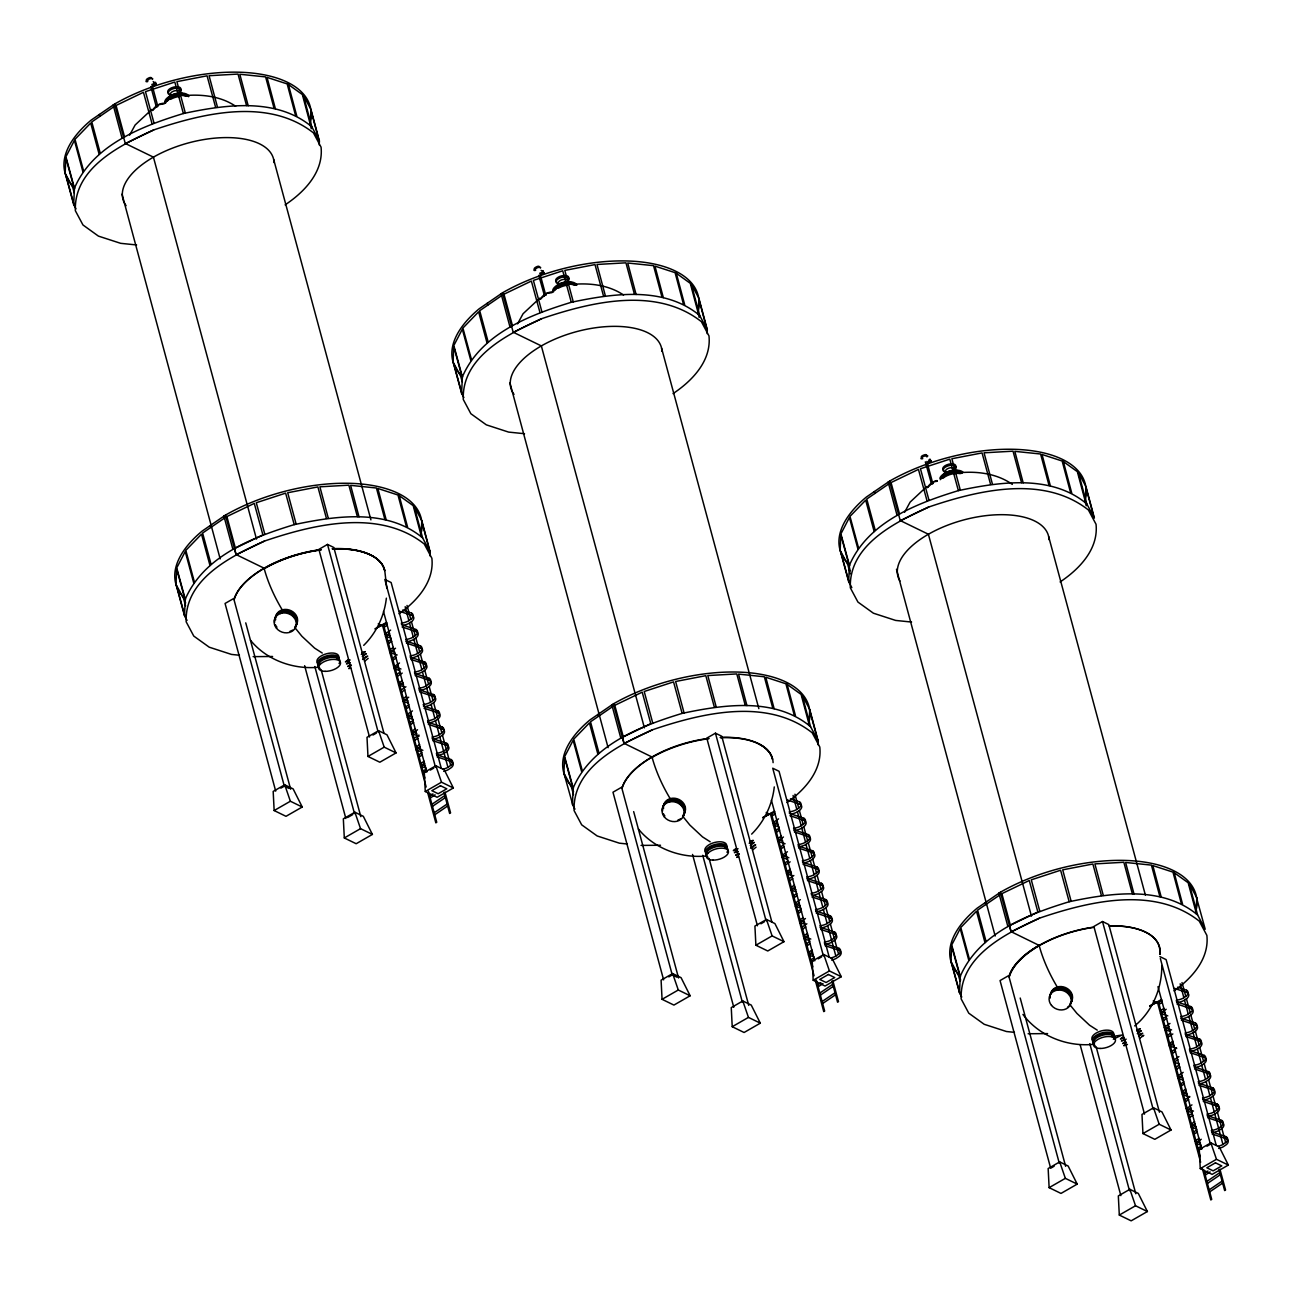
<?xml version="1.0" encoding="UTF-8"?>
<svg xmlns="http://www.w3.org/2000/svg" width="1293" height="1293" viewBox="0 0 1293 1293"><rect width="100%" height="100%" fill="white"/><g stroke="black" fill="none" stroke-linecap="round" stroke-linejoin="round"><path stroke-width="1.5" d="M75.98 208.852L73.685 204.553L74.444 188.132L65.911 156.776L74.412 140.404L82.914 171.807M156.582 107.044L157.843 106.446L151.879 84.368M187.049 620.414L184.511 615.662L185.255 599.225L176.737 567.886L185.222 551.513L193.724 582.901M319.226 144.864L319.403 141.018L310.983 109.566L310.272 124.952L311.274 128.653M421.098 536.062L421.809 520.659L430.213 552.127L430.052 555.958M463.896 397.597L461.601 393.314L462.361 376.877L453.827 345.538L462.328 329.165L470.83 360.569M544.498 295.806L538.761 275.361M545.759 295.305L539.795 273.114M581.64 771.662L573.138 740.275L564.653 756.647L573.171 787.987L572.427 804.424L574.965 809.176M707.142 333.61L707.319 329.78L698.899 298.311L698.204 313.714L699.19 317.399M809.014 724.807L809.725 709.421L818.146 740.889L817.968 744.72M851.845 587.62L848.677 581.656L849.42 565.235L840.903 533.88L849.404 517.507L857.889 548.911M931.574 484.148L925.335 461.86M932.819 483.647L926.871 461.472M961.782 997.048L959.487 992.765L960.246 976.328L951.713 944.989L960.214 928.616L968.716 960.004M1161.793 965.515C1162.003 988.208 1152.483 1011.482 1134.672 1025.899M1196.073 913.149L1196.785 897.762M386.365 598.158C384.441 615.743 376.36 632.956 363.721 645.352M774.281 786.92C772.357 804.505 764.276 821.701 751.637 834.114M348.237 662.856L349.708 662.663M349.514 665.362L351.001 665.168M736.153 851.618L737.624 851.424M737.43 854.123L738.917 853.93M74.444 188.132C93.064 144.978 141.422 126.342 183.38 113.525C225.241 104.685 276.266 97.169 311.791 126.762L319.403 141.018M185.255 599.225C203.89 556.071 252.248 537.435 294.206 524.635C336.051 515.794 387.076 508.278 422.601 537.856L430.213 552.127M462.361 376.877C480.98 333.723 529.338 315.104 571.296 302.287C613.157 293.446 664.182 285.931 699.707 315.524L707.319 329.78M544.224 295.499L545.759 295.192M573.171 787.987C591.806 744.833 640.164 726.197 682.122 713.397C723.967 704.54 774.992 697.04 810.533 726.618L818.146 740.889M849.42 565.235C868.056 522.081 916.414 503.446 958.372 490.629C1000.216 481.788 1051.241 474.272 1086.783 503.866L1094.395 518.121L1085.975 486.669L1085.263 502.056L1086.249 505.757M931.299 483.841L932.819 483.55M960.246 976.328C978.866 933.174 1027.224 914.539 1069.182 901.738C1111.043 892.897 1162.068 885.382 1197.593 914.959L1205.205 929.231L1196.3 896.841L1189.172 883.491L1197.593 914.959M129.623 135.118L135.151 124.985L151.847 109.388M517.539 323.88L523.067 313.746L539.763 298.15M904.615 512.222L910.143 502.088L926.839 486.491M151.265 78.275C151.766 75.35 142.456 81.233 148.226 79.859M539.181 267.037C539.682 264.111 530.372 269.995 536.142 268.621M925.836 455.718C928.471 452.809 918.741 456.445 921.957 457.237M347.801 660.287L347.122 661.014L350.144 659.98M347.3 663.083L346.476 663.956L350.128 662.711M349.611 667.738L348.787 668.626L350.662 668.109M735.717 849.048L735.038 849.776L738.061 848.741M735.216 851.845L734.392 852.717L738.044 851.473M750.877 841.969L751.556 841.242L750.021 841.662M737.527 856.499L736.719 857.388L738.578 856.871M1122.777 1037.39L1122.114 1038.117L1123.649 1037.697M1122.276 1040.186L1121.467 1041.059L1125.12 1039.814M1125.12 1041.964L1124.441 1042.691L1125.977 1042.271M1139.618 1031.879L1137.872 1033.123M1185.616 1035.16A10.57 5.059 -15.1 0 0 1192.453 1033.123L1195.863 1030.796A10.57 5.059 -15.1 0 0 1196.025 1025.139L1195.443 1022.989L1180.848 1018.108M309.722 124.112A126.989 60.787 -15.1 0 0 251.86 73.022A126.989 60.787 -15.1 0 0 114.641 104.006L91.27 120.039A126.989 60.787 -15.1 0 0 74.768 188.115M113.622 106.931L91.787 121.93L100.272 153.301M285.123 204.844C304.34 192.075 323.638 171.985 321.068 147.176L313.456 132.904C268.378 97.395 203.308 113.105 153.722 129.93C120.265 145.091 73.846 167.848 75.35 210.711L82.962 224.966L98.413 236.102L120.669 243.326L136.605 244.959M697.638 312.874A126.989 60.787 -15.1 0 0 639.776 261.784A126.989 60.787 -15.1 0 0 502.557 292.768L479.186 308.785A126.989 60.787 -15.1 0 0 462.668 376.861M501.539 295.693L479.703 310.692L488.188 342.063M420.532 535.221A126.989 60.787 -15.1 0 0 362.687 484.132A126.989 60.787 -15.1 0 0 225.451 515.115L202.08 531.132A126.989 60.787 -15.1 0 0 185.594 599.225M399.052 613.803C416.928 601.132 434.448 581.737 431.878 558.269L424.266 544.014C379.188 508.488 314.118 524.215 264.532 541.04C231.091 556.2 184.673 578.957 186.16 621.804L193.772 636.075L209.24 647.195L231.495 654.42L239.447 655.244M673.039 393.605C692.256 380.837 711.57 360.747 708.984 335.938L701.372 321.666C656.294 286.141 591.224 301.867 541.638 318.692C508.181 333.853 461.763 356.609 463.266 399.456L470.878 413.728L486.33 424.847L508.585 432.088L524.522 433.721M374.857 628.915L386.639 622.337M1084.698 501.215A126.989 60.787 -15.1 0 0 1026.852 450.126A126.989 60.787 -15.1 0 0 889.616 481.109L866.245 497.142A126.989 60.787 -15.1 0 0 849.76 565.219M888.614 484.035L866.763 499.033L875.264 530.405M808.448 723.967A126.989 60.787 -15.1 0 0 750.603 672.877A126.989 60.787 -15.1 0 0 613.367 703.877L589.996 719.894A126.989 60.787 -15.1 0 0 573.51 787.987M612.365 706.786L590.513 721.785L599.015 753.173M786.968 802.565C804.844 789.894 822.364 770.483 819.794 747.031L812.182 732.775C767.121 697.25 702.034 712.976 652.448 729.785C619.008 744.962 572.589 767.719 574.076 810.566L581.688 824.837L597.156 835.957L619.412 843.181L627.364 844.006M1060.098 581.947C1079.316 569.179 1098.63 549.089 1096.044 524.279L1088.431 510.008C1043.37 474.499 978.284 490.209 928.697 507.034C895.257 522.194 848.838 544.951 850.325 587.814L857.938 602.069L873.405 613.205L895.661 620.43L911.581 622.062M762.773 817.677L774.555 811.099M1195.524 912.325A126.989 60.787 -15.1 0 0 1137.662 861.235A126.989 60.787 -15.1 0 0 1000.443 892.218L977.072 908.236A126.989 60.787 -15.1 0 0 960.57 976.328M1174.044 990.907C1191.92 978.235 1209.424 958.84 1206.87 935.372L1199.257 921.117C1154.18 885.592 1089.11 901.318 1039.524 918.143C1006.067 933.304 959.648 956.06 961.152 998.907L968.764 1013.179L984.215 1024.298L1006.471 1031.523L1014.439 1032.347M1149.833 1006.019L1161.615 999.441M383.617 625.359L386.849 623.161M384.134 627.283L387.367 625.085M385.783 633.392L390.631 630.111M386.332 635.445L389.565 633.263M387.981 641.57L391.213 639.389M388.498 643.494L391.731 641.296M390.163 649.619L393.395 647.421M390.68 651.543L395.529 648.246M390.777 651.914L389.872 652.529L397.177 654.985M392.49 658.234L395.706 656.036M392.991 660.141L396.224 657.959M394.656 666.283L399.505 662.986M395.173 668.19L398.406 665.992M396.822 674.316L400.054 672.118M397.371 676.368L402.22 673.071M399.101 682.785L402.333 680.587M399.65 684.773L402.883 682.591M401.072 690.042L405.921 686.761M401.622 692.094L404.854 689.912M403.351 698.511L406.584 696.313M403.885 700.515L408.733 697.218M405.614 706.932L408.847 704.733M406.164 708.92L409.396 706.721M407.586 714.189L412.435 710.908M408.135 716.241L411.368 714.043M409.865 722.658L413.097 720.46M410.398 724.662L413.631 722.464M412.128 731.062L415.36 728.88M412.677 733.066L417.526 729.769M414.099 738.335L418.948 735.054M414.649 740.388L417.881 738.19M416.378 746.804L419.611 744.606M416.912 748.792L420.144 746.611M418.593 754.983L421.825 752.785M419.142 757.035L422.375 754.837M420.871 763.452L424.104 761.254M421.405 765.44L424.637 763.258M422.973 771.21L426.205 769.028M423.522 773.262L426.755 771.081M429.68 796.084L432.913 793.886M430.213 798.072L435.062 794.791M431.894 804.311L444.824 795.534M432.46 806.363L445.374 797.587M434.189 812.78L447.103 804.004M434.723 814.784L447.653 806.008M771.533 814.121L774.766 811.923M772.05 816.028L775.283 813.847M773.699 822.154L778.548 818.873M774.248 824.207L777.481 822.009M775.913 830.332L779.129 828.15M776.43 832.256L779.647 830.058M778.079 838.381L781.311 836.183M778.596 840.288L783.445 837.007M778.693 840.676L777.788 841.29L785.093 843.747M780.406 846.996L783.623 844.798M780.924 848.903L784.14 846.705M782.572 855.029L787.421 851.748M783.089 856.952L786.322 854.754M784.738 863.077L787.97 860.879M785.287 865.13L790.136 861.833M787.017 871.53L790.249 869.349M787.566 873.535L790.799 871.337M788.989 878.804L793.837 875.523M789.538 880.856L792.771 878.658M791.268 887.273L794.5 885.075M791.801 889.261L795.033 887.079M793.53 895.677L796.763 893.495M794.08 897.681L797.312 895.483M795.502 902.95L800.351 899.653M796.052 905.003L799.284 902.805M797.781 911.42L801.014 909.221M798.314 913.408L801.547 911.226M800.06 919.824L803.276 917.642M800.593 921.828L805.442 918.531M802.016 927.097L806.864 923.8M802.565 929.15L805.798 926.952M804.294 935.566L807.527 933.368M804.844 937.554L808.06 935.372M806.509 943.745L809.741 941.546M807.058 945.797L810.291 943.599M808.788 952.214L812.02 950.016M809.321 954.202L812.554 952.004M810.889 959.972L814.121 957.774M811.438 962.024L814.671 959.826M817.596 984.846L820.829 982.648M818.13 986.834L822.978 983.553M819.81 993.072L832.74 984.296M820.376 995.125L833.29 986.349M822.106 1001.542L835.019 992.765M822.639 1003.53L835.569 994.77M1158.593 1002.463L1161.825 1000.265M1159.11 1004.386L1162.342 1002.188M1160.758 1010.496L1163.991 1008.314M1161.324 1012.548L1166.173 1009.267M1162.973 1018.674L1166.205 1016.492M1163.49 1020.597L1166.722 1018.399M1165.138 1026.723L1169.987 1023.442M1165.656 1028.646L1168.888 1026.448M1165.769 1029.018L1164.864 1029.632L1170.343 1031.475M1167.466 1035.337L1170.698 1033.139M1167.983 1037.245L1172.832 1033.964M1169.632 1043.37L1172.864 1041.188M1170.149 1045.294L1173.381 1043.095M1171.797 1051.419L1176.646 1048.122M1172.363 1053.472L1175.596 1051.274M1174.092 1059.888L1178.941 1056.591M1174.626 1061.876L1177.858 1059.678M1176.048 1067.145L1179.281 1064.963M1176.598 1069.198L1179.83 1067.016M1178.327 1075.614L1183.176 1072.333M1178.877 1077.619L1182.109 1075.42M1180.606 1084.035L1183.838 1081.837M1181.139 1086.023L1184.372 1083.825M1182.562 1091.292L1185.794 1089.094M1183.111 1093.345L1186.344 1091.147M1184.857 1099.761L1189.689 1096.464M1185.39 1101.765L1188.623 1099.567M1187.119 1108.166L1191.968 1104.885M1187.653 1110.17L1190.885 1107.972M1189.075 1115.439L1192.308 1113.241M1189.641 1117.491L1192.857 1115.293M1191.37 1123.908L1194.603 1121.71M1191.904 1125.896L1195.136 1123.714M1193.568 1132.086L1196.801 1129.888M1194.118 1134.139L1197.35 1131.941M1195.863 1140.555L1199.08 1138.357M1196.397 1142.543L1201.245 1139.262M1197.948 1148.313L1201.181 1146.131M1198.498 1150.366L1201.73 1148.184M1204.656 1173.187L1207.888 1170.989M1205.205 1175.175L1210.054 1171.894M1206.886 1181.414L1219.8 1172.638M1207.436 1183.467L1220.366 1174.69M1209.165 1189.883L1222.095 1181.107M1209.698 1191.887L1222.628 1183.111M347.607 660.125L345.425 661.887L349.078 660.642M361.83 653.951L363.64 652.48L362.105 652.9M362.88 656.02L364.19 654.614M349.902 664.715L347.704 666.493L351.373 665.249M364.173 658.525L365.483 657.119M735.523 848.887L733.341 850.649L736.994 849.404M749.746 842.697L753.253 840.353L749.617 841.614M750.797 844.765L752.106 843.375M737.818 853.477L735.62 855.255L739.289 853.994M1122.599 1037.228L1120.401 1038.99L1124.053 1037.746M1136.806 1031.054L1138.632 1029.584L1137.097 1030.004M1138.147 1030.473L1140.329 1028.711L1136.676 1029.955M1124.894 1041.819L1122.696 1043.596L1126.365 1042.352M1125.977 1043.952L1123.779 1045.73L1127.448 1044.469M1139.149 1035.628L1140.959 1034.158L1139.424 1034.578M361.264 654.5L365.337 651.607L361.684 652.852M362.315 656.553L366.404 653.676L364.545 654.177M362.59 659.462L367.729 656.149L365.871 656.666M364.707 661.192L368.198 658.363M749.18 843.246L751.071 842.131M750.231 845.315L754.32 842.422L752.461 842.939M750.506 848.208L755.645 844.911L753.787 845.428M751.54 847.82L753.447 846.689M752.623 849.937L756.114 847.125M1137.29 1033.657L1141.38 1030.78L1139.521 1031.281M1138.616 1036.162L1142.721 1033.252L1139.052 1034.513M1139.699 1038.295L1143.804 1035.386L1141.945 1035.887M1192.453 1033.107L1194.344 1032.008M152.057 123.789L143.458 92.304L115.142 105.913L116.063 105.476L124.532 136.864L123.595 137.3M153.576 85.71L156.146 84.239L155.629 82.348L153.576 85.71L153.059 83.835M539.973 312.55L531.375 281.066L503.042 294.659M503.139 294.707L503.979 294.238L512.448 325.626L511.511 326.046M544.062 272.985L542.915 270.803L543.416 272.678L540.846 274.148L544.062 272.985L540.991 273.825L543.803 272.888L541.104 270.318M383.94 733.196L333.836 547.489L327.517 544.418L318.886 549.363L369.523 737.026M378.558 730.707L367.002 737.333L367.972 756.453L379.835 762.224L396.062 752.914L386.995 734.812L378.558 730.707L384.199 747.144L396.062 752.914M284.719 784.803L273.179 791.429L274.148 810.549L285.995 816.319L302.239 807.01L293.155 788.908L284.719 784.803L290.375 801.24L302.239 807.01M372.982 735.038L376.425 733.066M280.872 788.148L284.331 786.16L289.066 788.471M274.148 810.549L290.375 801.24M367.972 756.453L384.199 747.144M927.049 500.892L918.45 469.407L890.134 483.016L891.039 482.58L899.508 513.967L898.587 514.404M931.122 461.342L928.552 462.813L930.475 461.019L929.974 459.144L931.122 461.342L928.568 460.114M354.896 812.214L343.34 818.841L344.31 837.961L356.173 843.731L372.4 834.421L363.333 816.319L354.896 812.214L360.537 828.651L372.4 834.421M435.854 765.763L424.298 772.39L425.268 791.51L437.131 797.28L453.358 787.97L444.291 769.868L435.854 765.763L441.511 782.2L453.358 787.97M347.591 817.532L352.779 814.558M430.278 770.095L433.737 768.107M344.31 837.961L360.537 828.651M425.268 791.51L441.511 782.2M771.856 921.957L721.753 736.234L715.449 733.179L706.802 738.125L757.439 925.772M766.474 919.468L754.918 926.095L755.888 945.215L767.751 950.985L783.978 941.676L774.911 923.574L766.474 919.468L772.115 935.906L783.978 941.676M672.635 973.564L661.095 980.191L662.064 999.311L673.912 1005.081L690.155 995.772L681.072 977.67L672.635 973.564L678.292 990.002L690.155 995.772M760.898 923.8L764.341 921.812M668.788 976.894L672.247 974.922L676.982 977.217M755.888 945.215L772.115 935.906M662.064 999.311L678.292 990.002M742.812 1000.976L731.256 1007.603L732.226 1026.707L744.089 1032.493L760.316 1023.167L751.249 1005.081L742.812 1000.976L748.453 1017.397L760.316 1023.167M823.77 954.525L812.214 961.152L813.2 980.256L825.047 986.042L841.29 976.716L832.207 958.63L823.77 954.525L829.427 970.946L841.29 976.716M818.194 958.84L821.653 956.868M732.226 1026.707L748.453 1017.397M813.2 980.256L829.427 970.946M1159.449 1112.239L1108.812 924.592L1102.509 921.521L1093.878 926.467L1144.515 1114.13M1153.534 1107.81L1141.978 1114.437L1142.947 1133.557L1154.811 1139.327L1171.038 1130.017L1161.971 1111.915L1153.534 1107.81L1159.191 1124.247L1171.038 1130.017M1059.71 1161.906L1048.154 1168.533L1049.124 1187.653L1060.987 1193.423L1077.214 1184.113L1068.147 1166.011L1059.71 1161.906L1065.351 1178.343L1077.214 1184.113M1054.134 1166.238L1050.676 1168.226L1000.055 980.563L1008.685 975.617L1059.306 1163.264M1049.124 1187.653L1065.351 1178.343M1142.947 1133.557L1159.191 1124.247M1129.872 1189.318L1118.332 1195.944L1119.302 1215.064L1131.165 1220.834L1147.392 1211.525L1138.309 1193.423L1129.872 1189.318L1135.529 1205.755L1147.392 1211.525M1210.846 1142.867L1199.29 1149.493L1200.26 1168.613L1212.123 1174.383L1228.35 1165.074L1219.283 1146.972L1210.846 1142.867L1216.487 1159.304L1228.35 1165.074M1206.999 1146.196L1210.442 1144.224L1160.338 958.501M1119.302 1215.064L1135.529 1205.755M1200.26 1168.613L1216.487 1159.304M1113.321 1039.216L1122.001 1035.03L1114.711 1036.129M125.437 143.523L153.722 129.93M513.353 332.285L541.638 318.692M234.583 548.491L262.883 534.882L254.285 503.397L225.968 517.006L226.873 516.57L235.342 547.973L234.421 548.394L236.069 554.552L264.548 568.403A77.952 37.319 -15.1 0 1 320.809 549.832M236.247 554.632L264.532 541.04M376.489 627.994L381.791 625.456M900.413 520.626L928.697 507.034M613.965 705.816L614.789 705.331L623.258 736.735L622.515 737.236L650.799 723.644L642.201 692.159L613.868 705.768M624.163 743.394L652.448 729.785M762.644 817.612L769.707 814.218M1009.574 925.594L1037.859 911.985L1029.26 880.501L1000.944 894.11L1001.865 893.673L1010.334 925.077L1009.397 925.497L1011.061 931.655L1039.491 945.571M1011.239 931.736L1039.524 918.143M1149.703 1005.954L1156.782 1002.56M362.945 658.089L364.448 657.474M750.861 846.85L752.364 846.236M1126.187 1039.152L1123.665 1040.122M164.13 103.86L158.716 104.668L152.348 110.552A77.952 32.971 60.2 0 1 163.936 103.181M552.046 292.622L546.632 293.43L540.264 299.313A77.952 32.971 60.2 0 1 551.852 291.943M937.312 481.238L933.708 481.772L927.34 487.655A77.952 32.971 60.2 0 1 937.102 480.56M318.821 667.204C293.527 669.774 266.633 660.19 250.47 640.245M706.738 855.966C681.443 858.536 654.549 848.951 638.403 829.007M1093.813 1044.308C1067.145 1047.12 1039.103 1036.065 1022.941 1014.439M186.935 95.44C203.599 94.26 221.604 96.684 235.649 106.268M574.852 284.201C591.515 283.022 609.52 285.446 623.565 295.03M272.581 656.488L253.121 656.65M660.497 845.25L641.037 845.412M1047.572 1033.592L1028.113 1033.754M758.506 743.798L758.393 743.766A77.887 37.271 -15.1 0 1 772.519 759.25M402.511 610.118L411.627 613.157L412.273 615.533A10.57 5.059 -15.1 0 1 412.111 621.206L408.701 623.517A10.57 5.059 -15.1 0 1 404.224 625.117M399.489 611.266L412.273 615.533M401.444 624.648L416.039 629.513L416.653 631.792A10.57 5.059 -15.1 0 1 416.508 637.465L413.097 639.793A10.57 5.059 -15.1 0 1 406.261 641.813M402.058 626.927L416.653 631.792M384.878 634.039L390.357 635.865M405.857 641.005L420.467 645.886L421.033 648.019A10.57 5.059 -15.1 0 1 420.888 653.692L417.477 656.02A10.57 5.059 -15.1 0 1 410.624 658.04M406.438 643.138L421.033 648.035M385.508 636.318L390.971 638.144M410.22 657.183L424.831 662.048L425.413 664.23A10.57 5.059 -15.1 0 1 425.252 669.903L421.841 672.231A10.57 5.059 -15.1 0 1 415.005 674.251M391.132 651.009L394.769 652.222M410.802 659.365L425.413 664.23M414.584 673.378L429.195 678.259L429.777 680.441A10.57 5.059 -15.1 0 1 429.632 686.114L426.221 688.426A10.57 5.059 -15.1 0 1 419.385 690.462M393.67 666.574L400.959 669.014M790.427 798.864L799.543 801.919L800.189 804.278A10.57 5.059 -15.1 0 1 800.028 809.968L796.617 812.279A10.57 5.059 -15.1 0 1 792.14 813.879M415.182 675.56L429.777 680.441M394.252 668.756L399.731 670.582M787.405 800.028L800.189 804.278M418.997 689.686L433.591 694.551L434.189 696.733A10.57 5.059 -15.1 0 1 434.028 702.422L430.617 704.733A10.57 5.059 -15.1 0 1 426.14 706.334M399.86 683.383L403.513 684.595M789.36 813.41L803.955 818.275L804.569 820.554A10.57 5.059 -15.1 0 1 804.424 826.227L801.014 828.554A10.57 5.059 -15.1 0 1 794.177 830.575M419.579 691.868L434.189 696.733M398.616 684.951L404.127 686.874M789.975 815.689L804.569 820.554M404.256 699.691L407.909 700.903M423.377 705.962L437.988 710.827L438.569 713.009A10.57 5.059 -15.1 0 1 438.424 718.682L434.998 721.009A10.57 5.059 -15.1 0 1 428.161 723.029M772.81 822.801L778.273 824.627M793.773 829.767L808.384 834.631L808.949 836.765A10.57 5.059 -15.1 0 1 808.804 842.454L805.394 844.782A10.57 5.059 -15.1 0 1 798.541 846.802M403.028 701.259L408.507 703.085M423.975 708.144L438.569 713.009M794.355 831.9L808.965 836.781M773.424 825.079L778.887 826.906M406.826 715.352L412.305 717.179M427.757 722.173L442.368 727.054L442.949 729.236A10.57 5.059 -15.1 0 1 442.804 734.909L439.378 737.22A10.57 5.059 -15.1 0 1 432.541 739.257M798.137 845.945L812.747 850.81L813.329 852.992A10.57 5.059 -15.1 0 1 813.184 858.665L809.757 860.993A10.57 5.059 -15.1 0 1 802.921 863.013M779.049 839.771L782.701 840.983M407.392 717.47L412.887 719.361M428.339 724.355L442.949 729.236M798.718 848.127L813.329 852.992M413.033 732.177L416.669 733.39M432.153 738.465L446.764 743.33L447.346 745.511A10.57 5.059 -15.1 0 1 447.2 751.201L443.774 753.512A10.57 5.059 -15.1 0 1 436.937 755.548M802.517 862.14L817.111 867.005L817.693 869.187A10.57 5.059 -15.1 0 1 817.548 874.86L814.137 877.187A10.57 5.059 -15.1 0 1 807.301 879.208M1177.487 987.205L1186.618 990.26L1187.249 992.636A10.57 5.059 -15.1 0 1 1187.103 998.309L1183.693 1000.62A10.57 5.059 -15.1 0 1 1176.856 1002.657M781.586 855.336L788.875 857.76M411.788 733.745L419.094 736.186M432.735 740.647L447.346 745.511M803.098 864.322L817.693 869.187M782.168 857.518L787.647 859.344M1174.48 988.369L1187.249 992.636M415.603 747.855L422.892 750.296M436.533 754.692L451.128 759.557L451.726 761.739A10.57 5.059 -15.1 0 1 451.564 767.412L448.154 769.739A10.57 5.059 -15.1 0 1 443.677 771.339M787.776 872.145L791.429 873.357M806.913 878.448L821.508 883.313L822.106 885.495A10.57 5.059 -15.1 0 1 821.944 891.168L818.534 893.495A10.57 5.059 -15.1 0 1 814.057 895.095M1176.42 1001.752L1191.031 1006.617L1191.645 1008.896A10.57 5.059 -15.1 0 1 1191.483 1014.569L1188.073 1016.896A10.57 5.059 -15.1 0 1 1181.236 1018.916M416.168 749.956L421.663 751.863M437.115 756.874L451.726 761.739M786.548 873.712L792.043 875.636M807.495 880.63L822.106 885.495M1177.034 1004.031L1191.645 1008.896M421.793 764.68L425.445 765.909M792.173 888.453L795.825 889.665M811.293 894.724L825.904 899.589L826.486 901.771A10.57 5.059 -15.1 0 1 826.34 907.444L822.93 909.771A10.57 5.059 -15.1 0 1 816.093 911.791M1161.696 1011.756L1165.349 1012.969M420.564 766.264L426.044 768.09M790.944 890.02L796.423 891.847M811.891 896.906L826.486 901.771M1181.414 1020.242L1196.025 1025.139M1160.484 1013.421L1167.789 1015.862M794.742 904.114L800.222 905.94M815.673 910.935L830.284 915.8L830.866 917.982A10.57 5.059 -15.1 0 1 830.72 923.671L827.294 925.982A10.57 5.059 -15.1 0 1 820.457 928.002M1185.212 1034.287L1199.807 1039.152L1200.389 1041.334A10.57 5.059 -15.1 0 1 1200.243 1047.007L1196.833 1049.334A10.57 5.059 -15.1 0 1 1189.996 1051.354M1164.282 1027.499L1171.587 1029.939M795.308 906.215L800.803 908.122M816.271 913.117L830.866 917.982M1185.794 1036.469L1200.389 1041.334M800.949 920.939L804.602 922.151M820.069 927.226L834.68 932.091L835.262 934.273A10.57 5.059 -15.1 0 1 835.116 939.946L831.69 942.274A10.57 5.059 -15.1 0 1 824.853 944.294M1189.576 1050.482L1204.187 1055.347L1204.769 1057.529A10.57 5.059 -15.1 0 1 1204.607 1063.218L1201.197 1065.529A10.57 5.059 -15.1 0 1 1196.72 1067.129M1168.646 1043.677L1174.125 1045.504M799.704 922.507L805.183 924.333M820.651 929.408L835.262 934.273M1190.158 1052.664L1204.769 1057.529M1169.244 1045.859L1176.533 1048.284M803.519 936.617L810.808 939.057M824.449 943.437L839.044 948.319L839.642 950.5A10.57 5.059 -15.1 0 1 839.48 956.173L836.07 958.485A10.57 5.059 -15.1 0 1 831.593 960.101M1193.972 1066.79L1208.583 1071.655L1209.165 1073.836A10.57 5.059 -15.1 0 1 1209.02 1079.526L1205.593 1081.837A10.57 5.059 -15.1 0 1 1198.756 1083.873M804.084 938.702L809.58 940.625M825.031 945.619L839.642 950.5M1194.57 1068.972L1209.165 1073.836M1173.608 1062.054L1179.103 1063.977M809.709 953.442L813.362 954.654M1198.369 1083.065L1212.963 1087.93L1213.561 1090.112A10.57 5.059 -15.1 0 1 1213.4 1095.785L1209.989 1098.113A10.57 5.059 -15.1 0 1 1203.153 1100.133M1177.422 1076.18L1182.901 1078.006M808.481 955.01L813.96 956.836M1198.95 1085.247L1213.561 1090.112M1178.004 1078.362L1183.483 1080.188M1202.749 1099.276L1217.343 1104.157L1217.941 1106.339A10.57 5.059 -15.1 0 1 1217.78 1112.012L1214.369 1114.324A10.57 5.059 -15.1 0 1 1207.533 1116.36M1181.802 1092.456L1187.281 1094.282M1203.33 1101.458L1217.941 1106.339M1182.384 1094.573L1189.705 1097.062M1186.182 1108.667L1193.487 1111.107M1207.145 1115.568L1221.74 1120.433L1222.321 1122.615A10.57 5.059 -15.1 0 1 1222.176 1128.304L1218.766 1130.615A10.57 5.059 -15.1 0 1 1211.929 1132.652M1186.78 1110.849L1192.243 1112.675M1207.727 1117.75L1222.321 1122.615M1190.578 1124.958L1196.057 1126.785M1211.509 1131.795L1226.12 1136.66L1226.701 1138.842A10.57 5.059 -15.1 0 1 1226.556 1144.515L1223.13 1146.843A10.57 5.059 -15.1 0 1 1218.652 1148.443M1191.144 1127.06L1196.639 1128.967M1212.107 1133.977L1226.701 1138.842M1194.958 1141.186L1200.437 1143.012M1195.54 1143.368L1201.019 1145.194M651.995 757.116L652.06 757.148A77.839 33.23 60 0 0 670.049 798.428M1093.716 927.146A77.952 37.319 -15.1 0 0 1009.025 976.587A77.952 37.303 -15.1 0 1 1038.974 945.345L1039.152 945.442A77.839 33.23 60 0 0 1057.124 986.769M153.188 81.556L155.887 84.126L153.705 85.386L155.241 83.819L154.853 82.364M153.576 83.011L156.146 84.239M1159.821 956.561L1166.124 959.632L1216.228 1145.356M378.299 623.743L381.968 625.537M613.351 703.861L623.986 743.297L652.496 757.245M766.216 812.505L769.885 814.299M1153.275 1000.847L1156.96 1002.641M1012.322 484.39C997.889 474.127 979.27 471.266 961.927 472.543A12.413 5.948 -15.1 0 0 957.062 471.606M1097.24 1030.133L1089.563 1025.22L1076.924 1013.405L1069.683 1004.483M710.164 841.775L702.503 836.878L689.848 825.063L682.623 816.142M322.248 653.03L314.587 648.116L301.932 636.301L294.707 627.396M1062.878 461.245L1077.36 471.67L1085.732 503.106M675.803 272.904L690.284 283.329L698.656 314.765M287.886 84.142L302.368 94.567L310.74 126.003M1173.688 872.355L1188.17 882.763L1196.542 914.216M786.629 683.997L801.11 694.422L809.483 725.874M398.713 495.251L413.194 505.66L421.566 537.112M564.378 774.006L571.522 787.372L573.526 794.742M848.758 565.332L850.277 570.86M959.584 976.441L960.586 980.126M572.508 788.084L573.526 791.785M184.592 599.338L185.61 603.023M1195.362 1031.216L1199.177 1045.213M1199.775 1047.395L1203.573 1061.391M1204.171 1063.573L1208.001 1077.667M1208.599 1079.849L1212.43 1093.91M1213.028 1096.092L1216.842 1110.105M1217.424 1112.287L1225.667 1142.576M1182.012 982.551L1185.794 996.467M1186.441 998.842L1190.239 1012.807M1190.853 1015.086L1194.684 1029.147M958.372 490.629L949.805 459.144L920.454 468.745L928.988 500.246M1069.182 901.738L1060.616 870.237L1031.281 879.838L1039.814 911.355M850.277 573.833L847.772 564.621L840.628 551.254L849.178 582.626M960.085 981.242L958.582 975.714L951.454 962.364L960.004 993.735M848.677 581.656L840.143 550.333L840.854 534.946L849.372 566.334M959.487 992.765L950.969 961.442L951.664 946.04L960.198 977.427M794.936 794.209L798.718 808.125M799.365 810.485L803.179 824.465M803.793 826.744L807.624 840.806M808.303 842.874L812.101 856.871M812.699 859.053L816.513 873.05M817.095 875.232L820.942 889.325M821.54 891.507L825.354 905.569M825.952 907.751L829.767 921.764M830.365 923.945L838.607 954.218M571.296 302.287L562.73 270.787L533.395 280.403L541.929 311.904M682.122 713.397L673.556 681.896L644.205 691.496L652.739 723.013M462.199 381.791L460.696 376.279L453.568 362.913L462.118 394.284M461.601 393.314L453.083 361.992L453.778 346.605L462.312 377.992M572.928 805.377L563.893 773.101L564.605 757.698L573.122 789.086M407.02 605.447L410.802 619.363M411.449 621.739L415.263 635.703M415.877 637.982L419.708 652.044M420.387 654.113L424.185 668.109M424.783 670.291L428.597 684.288M429.179 686.47L433.026 700.564M433.624 702.745L437.438 716.823M438.036 718.989L441.85 733.002M442.448 735.184L450.691 765.472M183.38 113.525L174.814 82.041L145.479 91.641L154.012 123.142M294.206 524.635L285.64 493.134L256.289 502.735L264.823 534.251M74.283 193.045L72.78 187.517L65.652 174.151L74.202 205.522M185.61 605.981L183.606 598.611L176.462 585.26L185.012 616.632M73.685 204.553L65.167 173.23L65.862 157.843L74.396 189.231M184.511 615.662L175.977 584.339L176.688 568.936L185.206 600.324M1219.945 1169.211L1225.554 1189.964L1224.649 1190.578L1218.96 1169.535M1048.639 536.498L1145.372 895.047M1157.962 986.672L1201.811 1149.17M1200.243 1156.782L1158.35 1001.574L1157.445 1002.188L1200.631 1162.229M1203.799 1169.971L1211.719 1199.354L1210.814 1199.969L1202.167 1167.886M990.6 484.422L982.066 452.922L951.874 458.74L960.343 490.257M1101.41 895.532L1092.876 864.015L1062.701 869.833L1071.154 901.35M1102.509 921.521L1153.146 1109.168M1096.125 1046.716L1135.787 1193.746M1089.805 1043.645L1129.484 1190.675M1080.14 1044.728L1120.853 1195.621M1031.458 916.187L928.406 534.251L900.235 520.546L889.6 481.109M1000.41 892.202L1011.061 931.655M888.146 482.014L897.083 515.422M998.972 893.124L999.521 895.176L977.589 910.143L986.074 941.514M998.907 893.237L1007.894 926.531M1020.209 998.034L1065.626 1166.334M874.375 491.566L874.876 493.457M985.185 902.659L985.702 904.567M874.165 531.536L865.68 500.149L849.986 516.392L858.487 547.747M984.991 942.645L976.506 911.258L960.796 927.485L969.314 958.856M829.169 957.014L779.049 771.291L772.745 768.22L823.382 955.866M832.886 980.87L838.478 1001.622L837.573 1002.237L831.9 981.177M661.563 348.156L758.846 708.645M771.42 800.254L814.752 960.828M812.731 966.841L771.291 813.232L770.386 813.847L814.073 975.779M816.303 980.029L824.659 1011.013L823.754 1011.627L815.608 981.435M603.524 296.081L595.006 264.58L564.815 270.399L573.284 301.916M714.35 707.174L705.816 675.673L675.625 681.492L684.094 713.009M715.449 733.179L766.07 920.826M709.049 858.374L748.728 1005.388M702.745 855.303L742.408 1002.317M542.769 271.126L543.157 272.581M540.975 272.581L541.492 274.472M692.547 854.447L733.778 1007.279M644.399 727.846L541.347 345.91L513.176 332.204L502.524 292.768M652.415 757.132L652.432 757.213A77.952 37.319 -15.1 0 1 708.871 738.691M501.086 293.673L510.008 327.081M611.896 704.782L612.462 706.835M611.848 704.895L620.834 738.19M633.667 811.616L678.55 977.993M672.247 974.922L621.61 787.259L612.979 792.221L663.616 979.868M487.299 303.225L487.817 305.116M598.126 714.318L598.627 716.225M487.105 343.195L478.62 311.807L462.91 328.05L471.428 359.406M597.916 754.304L589.43 722.9L573.736 739.143L582.238 770.499M441.252 768.252L391.132 582.529L384.829 579.458L435.466 767.121M444.97 792.108L450.562 812.861L449.657 813.475L443.984 792.431M273.647 159.395L370.913 519.883M383.504 611.492L426.835 772.066M424.815 778.079L383.374 624.471L382.469 625.085L426.157 787.017M428.387 791.268L436.743 822.251L435.838 822.865L427.692 792.674M215.608 107.319L207.074 75.818L176.899 81.637L185.352 113.154M326.434 518.428L317.9 486.911L287.709 492.746L296.178 524.247M327.517 544.418L378.154 732.064M321.133 669.612L360.812 816.643M314.829 666.541L354.492 813.572M150.845 86.599L156.308 106.834M304.631 665.685L345.861 818.517M256.483 539.084L153.431 157.148L125.259 143.442L114.608 104.006M225.435 515.099L236.069 554.552M113.17 104.911L122.092 138.319M223.98 516.02L224.546 518.073L202.597 533.039L211.098 564.411M223.931 516.133L232.918 549.428M245.751 622.854L290.634 789.231M284.331 786.16L233.694 598.514L225.063 603.459L275.7 791.122M99.383 114.463L99.9 116.354M210.209 525.556L210.711 527.463M99.189 154.433L90.704 123.045L74.994 139.288L83.512 170.644M209.999 565.542L201.514 534.154L185.82 550.382L194.322 581.753M1159.869 896.615L1151.417 865.114L1125.621 862.463L1133.993 893.948M1049.059 485.505L1040.59 454.005L1014.811 451.354L1023.183 482.839M1021.535 482.677L1013.033 451.176L984.054 452.809L992.474 484.309M1132.345 893.77L1123.843 862.269L1094.88 863.902L1103.285 895.419M896.485 569.308L995.174 936.019M772.81 708.273L764.341 676.772L738.562 674.106L746.934 705.606M662 297.164L653.531 265.663L627.735 263.012L636.108 294.497M634.459 294.335L625.957 262.818L596.994 264.467L605.399 295.968M745.285 705.428L736.784 673.928L707.804 675.56L716.225 707.077M652.076 757.229L652.092 757.084A77.887 37.271 -15.1 0 0 622.111 788.326M509.943 382.906L608.098 747.677M384.894 519.511L376.425 488.011L350.629 485.36L359.018 516.844M274.084 108.402L265.615 76.901L239.819 74.251L248.191 105.735M246.543 105.573L238.041 74.073L209.078 75.705L217.483 107.206M357.369 516.667L348.868 485.166L319.888 486.814L328.309 518.315M122.027 194.144L220.182 558.915M1093.878 517.168L1085.474 485.748L1078.346 472.381L1086.783 503.866M1174.189 872.71L1182.562 904.146M1063.363 461.601L1071.735 493.053M1180.153 983.811L1183.871 997.776M1184.517 1000.152L1188.251 1014.148M1188.865 1016.443L1192.631 1030.537M1193.083 1032.768L1196.833 1046.797M1197.415 1048.979L1201.165 1063.024M1201.747 1065.206L1205.529 1079.348M1206.11 1081.546L1209.876 1095.64M1210.458 1097.838L1214.224 1111.883M1214.806 1114.065L1222.919 1144.434M817.629 739.919L809.224 708.499L802.096 695.133L810.533 726.618M706.802 328.826L698.414 297.406L691.286 284.04L699.707 315.524M787.114 684.353L795.486 715.805M676.304 273.259L684.676 304.695M793.078 795.47L796.811 809.418M797.442 811.794L801.191 825.807M801.789 828.086L805.555 842.196M806.024 844.41L809.774 858.455M810.355 860.637L814.105 874.682M814.687 876.864L818.469 891.006M819.051 893.188L822.817 907.298M823.399 909.48L827.148 923.541M827.73 925.723L835.844 956.093M429.712 551.157L421.308 519.738L414.18 506.387L422.601 537.856M318.886 140.064L310.498 108.644L303.37 95.278L311.791 126.762M399.198 495.607L407.57 527.043M288.387 84.498L296.76 115.95M405.162 606.708L408.895 620.672M409.525 623.048L413.275 637.045M413.873 639.34L417.639 653.434M418.108 655.664L421.857 669.693M422.439 671.875L426.189 685.92M426.771 688.102L430.553 702.244M431.135 704.443L434.901 718.536M435.482 720.734L439.232 734.78M439.814 736.978L447.928 767.331M1181.333 903.581L1172.977 872.112L1152.839 865.583L1161.211 897.051M1070.523 492.488L1062.151 461.019L1042.029 454.473L1050.385 485.942M794.274 715.239L785.902 683.771L765.779 677.225L774.135 708.693M683.447 304.13L675.091 272.661L654.953 266.132L663.325 297.6M406.358 526.477L397.985 495.009L377.863 488.479L386.219 519.948M295.531 115.384L287.175 83.916L267.037 77.37L275.409 108.838M622.515 737.236L623.986 743.297M384.764 570.633L386.817 588.412M126.1 205.652A77.952 37.319 -15.1 0 1 185.449 143.765A77.952 37.319 -15.1 0 1 274.068 162.627M234.195 599.564A77.887 37.271 -15.1 0 1 264.192 568.338L264.16 568.484A77.839 33.23 60 0 0 282.133 609.666M264.564 568.403A77.887 37.287 -15.1 0 1 320.987 549.929M332.576 548.943A77.887 37.287 -15.1 0 1 384.748 570.617A77.887 37.271 -15.1 0 0 370.509 554.939L370.412 554.956A77.952 37.319 -15.1 0 0 332.398 548.862M411.627 613.157A10.57 5.059 -15.1 0 1 411.481 618.83L408.055 621.141A10.57 5.059 -15.1 0 1 401.218 623.178M420.467 645.886A10.57 5.059 -15.1 0 1 420.306 651.559L416.896 653.87A10.57 5.059 -15.1 0 1 410.059 655.907M416.039 629.513A10.57 5.059 -15.1 0 1 415.893 635.186L412.483 637.514A10.57 5.059 -15.1 0 1 405.646 639.534M433.591 694.551A10.57 5.059 -15.1 0 1 433.446 700.24L430.019 702.552A10.57 5.059 -15.1 0 1 423.183 704.588M446.764 743.33A10.57 5.059 -15.1 0 1 446.602 749.019L443.192 751.33A10.57 5.059 -15.1 0 1 436.355 753.366M442.368 727.054A10.57 5.059 -15.1 0 1 442.206 732.727L438.796 735.038A10.57 5.059 -15.1 0 1 431.959 737.075M437.988 710.827A10.57 5.059 -15.1 0 1 437.826 716.5L434.416 718.827A10.57 5.059 -15.1 0 1 427.579 720.847M429.195 678.259A10.57 5.059 -15.1 0 1 429.05 683.932L425.623 686.244A10.57 5.059 -15.1 0 1 418.787 688.28M451.128 759.557A10.57 5.059 -15.1 0 1 450.982 765.23L447.572 767.557A10.57 5.059 -15.1 0 1 443.079 769.157M424.831 662.048A10.57 5.059 -15.1 0 1 424.67 667.721L421.259 670.049A10.57 5.059 -15.1 0 1 414.423 672.069M147.774 81.572A3.637 0.954 -22.5 0 1 146.368 80.716A3.637 0.954 -22.5 0 1 150.925 78.55A3.637 0.954 -22.5 0 1 152.348 79.39M234.017 599.483A77.952 37.303 -15.1 0 1 320.761 549.622M332.366 548.652A77.952 37.303 -15.1 0 1 384.538 570.375M165.262 102.583A12.413 5.948 -15.1 0 1 175.896 95.278A12.413 5.948 -15.1 0 1 188.455 96.587M179.226 91.334A4.639 2.214 -15.1 0 1 179.485 92.45M170.805 94.696A4.639 2.214 -15.1 0 1 172.357 91.722A4.639 2.214 -15.1 0 1 177.852 90.655M167.751 98.931A8.906 4.267 -15.1 0 1 177.658 93.241M179.824 93.128A8.906 4.267 -15.1 0 1 183.331 93.839M165.456 103.278A12.413 5.948 -15.1 0 1 179.242 95.375M182.265 95.197A12.413 5.948 -15.1 0 1 187.129 96.183M164.809 102.777A12.413 5.948 -15.1 0 1 175.525 93.872A12.413 5.948 -15.1 0 1 188.826 96.555M178.402 86.857A6.74 3.232 -15.1 0 1 180.277 90.397M168.979 93.322A6.74 3.232 -15.1 0 1 169.173 89.249A6.74 3.232 -15.1 0 1 176.931 86.712M170.547 95.1A6.74 3.232 -15.1 0 1 169.205 90.946A6.74 3.232 -15.1 0 1 177.82 88.134A6.74 3.232 -15.1 0 1 180.664 91.787M167.201 101.274A11.33 5.431 -15.1 0 1 173.31 97.088M176.123 96.167A11.33 5.431 -15.1 0 1 179 95.617M181.763 95.456A11.33 5.431 -15.1 0 1 186.208 96.361M170.547 99.367A12.413 5.948 -15.1 0 1 179.533 96.425M275.15 618.377A11.233 9.714 20.6 0 1 290.198 611.589A11.233 9.714 20.6 0 1 295.03 627.073M275.603 619.864A11.233 9.714 20.6 0 1 289.228 609.989A11.233 9.714 20.6 0 1 295.434 625.974M280.436 613.529A9.31 8.065 20.6 0 1 282.488 612.607M287.175 612.381A9.31 8.065 20.6 0 1 294.545 617.892M274.649 622.289A11.298 9.778 20.6 0 1 288.339 612.365A11.298 9.778 20.6 0 1 294.578 628.43M292.557 630.127A11.298 9.778 20.6 0 1 290.068 631.243M276.928 627.186A11.298 9.778 20.6 0 1 275.441 624.842M318.159 665.038A11.233 5.382 -15.1 0 1 327.177 655.696A11.233 5.382 -15.1 0 1 339.154 659.592M318.983 664.052A11.233 5.382 -15.1 0 1 326.644 653.725A11.233 5.382 -15.1 0 1 337.829 659.171M319.888 664.343A9.31 4.461 -15.1 0 1 326.208 656.941A9.31 4.461 -15.1 0 1 337.376 658.622M320.131 668.449A11.298 5.398 -15.1 0 1 327.824 658.072A11.298 5.398 -15.1 0 1 339.057 663.535M514.016 394.397A77.952 37.319 -15.1 0 1 573.365 332.527A77.952 37.319 -15.1 0 1 661.984 351.389M720.476 737.705A77.952 37.319 -15.1 0 1 773.101 762.644M621.933 788.245A77.952 37.303 -15.1 0 1 708.677 738.384M720.282 737.414A77.952 37.303 -15.1 0 1 772.454 759.136M799.543 801.919A10.57 5.059 -15.1 0 1 799.397 807.592L795.987 809.903A10.57 5.059 -15.1 0 1 789.134 811.939M808.384 834.631A10.57 5.059 -15.1 0 1 808.222 840.321L804.812 842.632A10.57 5.059 -15.1 0 1 797.975 844.652M803.955 818.275A10.57 5.059 -15.1 0 1 803.81 823.948L800.399 826.275A10.57 5.059 -15.1 0 1 793.563 828.296M821.508 883.313A10.57 5.059 -15.1 0 1 821.362 888.986L817.952 891.313A10.57 5.059 -15.1 0 1 811.099 893.334M834.68 932.091A10.57 5.059 -15.1 0 1 834.518 937.764L831.108 940.092A10.57 5.059 -15.1 0 1 824.271 942.112M830.284 915.8A10.57 5.059 -15.1 0 1 830.122 921.489L826.712 923.8A10.57 5.059 -15.1 0 1 819.875 925.82M825.904 899.589A10.57 5.059 -15.1 0 1 825.742 905.262L822.332 907.589A10.57 5.059 -15.1 0 1 815.495 909.609M817.111 867.005A10.57 5.059 -15.1 0 1 816.966 872.694L813.539 875.005A10.57 5.059 -15.1 0 1 806.703 877.026M839.044 948.319A10.57 5.059 -15.1 0 1 838.898 953.992L835.488 956.303A10.57 5.059 -15.1 0 1 830.995 957.919M812.747 850.81A10.57 5.059 -15.1 0 1 812.586 856.483L809.176 858.811A10.57 5.059 -15.1 0 1 802.339 860.831M535.69 270.334A3.637 0.954 -22.5 0 1 534.284 269.477A3.637 0.954 -22.5 0 1 538.842 267.312A3.637 0.954 -22.5 0 1 540.264 268.152M553.178 291.345A12.413 5.948 -15.1 0 1 563.813 284.04A12.413 5.948 -15.1 0 1 576.387 285.333M567.142 280.096A4.639 2.214 -15.1 0 1 567.401 281.211M558.721 283.458A4.639 2.214 -15.1 0 1 560.273 280.484A4.639 2.214 -15.1 0 1 565.768 279.417M555.667 287.692A8.906 4.267 -15.1 0 1 565.574 282.003M567.756 281.89A8.906 4.267 -15.1 0 1 571.247 282.585M553.372 292.04A12.413 5.948 -15.1 0 1 567.158 284.137M570.181 283.959A12.413 5.948 -15.1 0 1 575.062 284.945M552.725 291.539A12.413 5.948 -15.1 0 1 563.441 282.634A12.413 5.948 -15.1 0 1 576.743 285.317M566.318 275.619A6.74 3.232 -15.1 0 1 568.193 279.143M556.911 282.068A6.74 3.232 -15.1 0 1 557.089 278.011A6.74 3.232 -15.1 0 1 564.847 275.457M558.463 283.862A6.74 3.232 -15.1 0 1 557.121 279.708A6.74 3.232 -15.1 0 1 565.736 276.896A6.74 3.232 -15.1 0 1 568.581 280.549M555.117 290.036A11.33 5.431 -15.1 0 1 561.227 285.834M564.039 284.929A11.33 5.431 -15.1 0 1 566.916 284.363M569.68 284.218A11.33 5.431 -15.1 0 1 574.124 285.106M558.463 288.129A12.413 5.948 -15.1 0 1 567.449 285.187M663.067 807.123A11.233 9.714 20.6 0 1 678.114 800.351A11.233 9.714 20.6 0 1 682.946 815.835M663.519 808.626A11.233 9.714 20.6 0 1 677.144 798.751A11.233 9.714 20.6 0 1 683.351 814.735M668.352 802.29A9.31 8.065 20.6 0 1 670.404 801.369M675.091 801.143A9.31 8.065 20.6 0 1 682.462 806.638M662.566 811.034A11.298 9.778 20.6 0 1 676.255 801.11A11.298 9.778 20.6 0 1 682.494 817.192M680.474 818.873A11.298 9.778 20.6 0 1 677.985 820.004M664.861 815.948A11.298 9.778 20.6 0 1 663.357 813.604M706.075 853.784A11.233 5.382 -15.1 0 1 715.094 844.458A11.233 5.382 -15.1 0 1 727.07 848.353M706.899 852.798A11.233 5.382 -15.1 0 1 714.56 842.486A11.233 5.382 -15.1 0 1 725.745 847.917M707.804 853.089A9.31 4.461 -15.1 0 1 714.124 845.703A9.31 4.461 -15.1 0 1 725.292 847.368M708.047 857.194A11.298 5.398 -15.1 0 1 715.74 846.834A11.298 5.398 -15.1 0 1 726.973 852.297M899.944 581.058A77.952 37.319 -15.1 0 1 962.396 520.303A77.952 37.319 -15.1 0 1 1049.059 539.731M1109.442 925.982A77.952 37.319 -15.1 0 1 1160.015 954.379M1009.267 976.942A77.952 37.319 -15.1 0 1 1094.023 927.291M1186.618 990.26A10.57 5.059 -15.1 0 1 1186.457 995.933L1183.047 998.244A10.57 5.059 -15.1 0 1 1176.21 1000.281M1195.443 1022.989A10.57 5.059 -15.1 0 1 1195.298 1028.662L1191.871 1030.974A10.57 5.059 -15.1 0 1 1185.034 1033.01M1191.031 1006.617A10.57 5.059 -15.1 0 1 1190.869 1012.29L1187.459 1014.617A10.57 5.059 -15.1 0 1 1180.622 1016.637M1208.583 1071.655A10.57 5.059 -15.1 0 1 1208.422 1077.344L1205.011 1079.655A10.57 5.059 -15.1 0 1 1198.175 1081.691M1221.74 1120.433A10.57 5.059 -15.1 0 1 1221.594 1126.122L1218.168 1128.433A10.57 5.059 -15.1 0 1 1211.331 1130.47M1217.343 1104.157A10.57 5.059 -15.1 0 1 1217.198 1109.83L1213.771 1112.142A10.57 5.059 -15.1 0 1 1206.935 1114.178M1212.963 1087.93A10.57 5.059 -15.1 0 1 1212.818 1093.603L1209.408 1095.931A10.57 5.059 -15.1 0 1 1202.571 1097.951M1204.187 1055.347A10.57 5.059 -15.1 0 1 1204.025 1061.036L1200.615 1063.347A10.57 5.059 -15.1 0 1 1193.778 1065.384M1226.12 1136.66A10.57 5.059 -15.1 0 1 1225.958 1142.333L1222.548 1144.661A10.57 5.059 -15.1 0 1 1218.071 1146.261M1199.807 1039.152A10.57 5.059 -15.1 0 1 1199.662 1044.825L1196.235 1047.152A10.57 5.059 -15.1 0 1 1189.398 1049.173M922.766 458.676A3.637 0.954 -22.5 0 1 921.489 457.69A3.637 0.954 -22.5 0 1 926.402 455.556A3.637 0.954 -22.5 0 1 926.822 456.914M1109.152 925.836A77.952 37.319 -15.1 0 1 1159.724 954.234M940.253 479.687A12.413 5.948 -15.1 0 1 954.04 471.783M953.652 468.034A4.639 2.214 -15.1 0 1 954.137 470.199M945.797 471.8A4.639 2.214 -15.1 0 1 947.349 468.826A4.639 2.214 -15.1 0 1 952.828 467.759M942.742 476.034A8.906 4.267 -15.1 0 1 952.65 470.345M954.816 470.232A8.906 4.267 -15.1 0 1 958.307 470.943M941.32 478.685A12.413 5.948 -15.1 0 1 962.121 473.286M939.866 478.281A12.413 5.948 -15.1 0 1 953.652 470.361M956.675 470.199A12.413 5.948 -15.1 0 1 963.059 472.268M943.971 470.426A6.74 3.232 -15.1 0 1 948.561 464.235A6.74 3.232 -15.1 0 1 955.268 467.5M945.539 472.204A6.74 3.232 -15.1 0 1 944.536 467.743A6.74 3.232 -15.1 0 1 953.749 465.367A6.74 3.232 -15.1 0 1 954.751 469.812M942.193 478.378A11.33 5.431 -15.1 0 1 953.975 472.721M959.212 472.818A11.33 5.431 -15.1 0 1 961.2 473.464M943.244 478.038A12.413 5.948 -15.1 0 1 960.23 473.642M1050.191 998.051A11.233 9.714 20.6 0 1 1063.8 988.175A11.233 9.714 20.6 0 1 1070.006 1004.176M1050.546 994.382A11.233 9.714 20.6 0 1 1065.594 987.61A11.233 9.714 20.6 0 1 1070.41 1003.077M1069.553 1005.534A11.298 9.778 20.6 0 1 1067.533 1007.231M1049.577 996.79A11.298 9.778 20.6 0 1 1063.315 989.468A11.298 9.778 20.6 0 1 1070.96 1003.384M1057.464 989.711A9.31 8.065 20.6 0 1 1064.478 990.196M1066.58 991.424A9.31 8.065 20.6 0 1 1069.537 994.996M1094.508 1043.128A11.233 5.382 -15.1 0 1 1100.747 1033.22A11.233 5.382 -15.1 0 1 1114.146 1036.695M1092.601 1040.17A11.233 5.382 -15.1 0 1 1101.636 1030.828A11.233 5.382 -15.1 0 1 1113.612 1034.723M1094.314 1040.396A9.31 4.461 -15.1 0 1 1103.543 1033.43A9.31 4.461 -15.1 0 1 1112.303 1036.921M1095.106 1045.536A11.298 5.398 -15.1 0 1 1101.394 1035.58A11.298 5.398 -15.1 0 1 1114.841 1039.087M930.233 460.922L928.051 462.167L930.863 461.229L929.829 459.468L930.233 460.922M440.477 785.724L431.846 790.669L438.165 793.74L446.796 788.795L440.477 785.724M828.393 974.486L819.762 979.431L826.082 982.502L834.712 977.556L828.393 974.486M1215.468 1162.827L1206.838 1167.773L1213.141 1170.844L1221.772 1165.898L1215.468 1162.827M276.508 628.317A11.298 9.778 20.6 0 0 295.564 627.412A11.298 9.778 20.6 0 0 283.571 612.93A11.298 9.778 20.6 0 0 276.508 628.317M325.109 671.358A11.298 5.398 -15.1 0 0 340.479 662.549A11.298 5.398 -15.1 0 0 323.056 662.226A11.298 5.398 -15.1 0 0 325.109 671.358M664.424 817.079A11.298 9.778 20.6 0 0 683.48 816.158A11.298 9.778 20.6 0 0 671.487 801.676A11.298 9.778 20.6 0 0 664.424 817.079M713.025 860.12A11.298 5.398 -15.1 0 0 728.395 851.295A11.298 5.398 -15.1 0 0 710.972 850.972A11.298 5.398 -15.1 0 0 713.025 860.12M1051.5 1005.421A11.298 9.778 20.6 0 0 1070.539 1004.516A11.298 9.778 20.6 0 0 1058.563 990.018A11.298 9.778 20.6 0 0 1051.5 1005.421M1100.084 1048.461A11.298 5.398 -15.1 0 0 1115.455 1039.653A11.298 5.398 -15.1 0 0 1098.048 1039.33A11.298 5.398 -15.1 0 0 1100.084 1048.461"/></g></svg>
